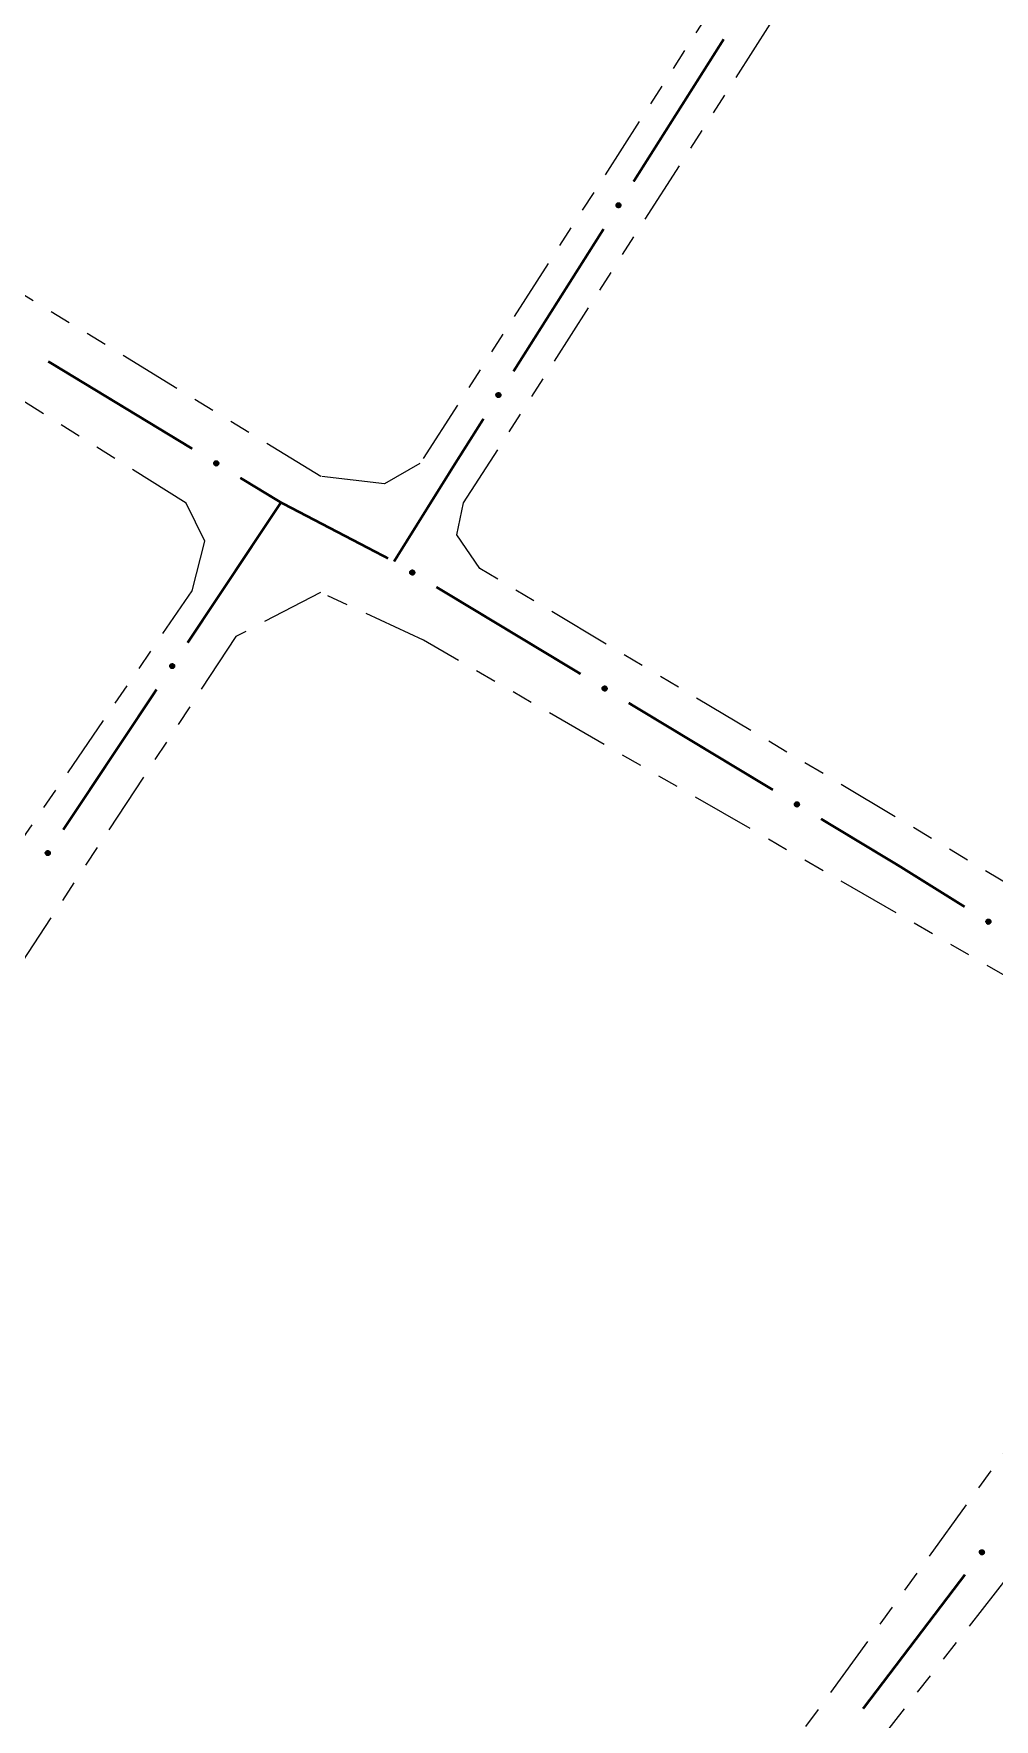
# Model space of a CAD drawing. Extents: x 210853 to 212686, y 4878863 to 4882037.
# Drawn here: x 211319.2 to 211387.7, y 4879077.3 to 4879197.4 of the extents above; entities that cross this region are included whole.
import ezdxf

# ---------------------------------------------------------------- set-up
doc = ezdxf.new("R2010")
doc.units = 0
doc.header["$LTSCALE"] = 1.5
doc.header["$MEASUREMENT"] = 0
doc.linetypes.add('TRACO_25', pattern=[8, 3, -1, 1, -1, 1, -1])
doc.layers.add('SV-EIXO-RUA-N-PAV', color=6, linetype='CONTINUOUS')
doc.layers.add('SV-RUA-NAO-PAV', color=7, linetype='CONTINUOUS')

msp = doc.modelspace()

# ---------------------------------------------------------------- linework, layer by layer
at = {"layer": 'SV-EIXO-RUA-N-PAV', "const_width": 0.18}
for points in [[(211361.957951, 4879186.848632), (211368.375865, 4879196.988177)], [(211353.400732, 4879173.329238), (211359.818646, 4879183.468783)], [(211320.247357, 4879174.03707), (211330.509413, 4879167.816926)], [(211349.221571, 4879166.726657), (211351.261427, 4879169.94939)], [(211344.888742, 4879159.781422), (211349.12315, 4879166.568896)], [(211349.12315, 4879166.568896), (211349.221571, 4879166.726657)], [(211333.930099, 4879165.743545), (211336.495613, 4879164.188508)], [(211336.82814, 4879163.986954), (211330.181308, 4879153.995977)], [(211336.495613, 4879164.188508), (211336.82814, 4879163.986954)], [(211336.82814, 4879163.986954), (211344.462662, 4879160.003725)], [(211347.903136, 4879157.964913), (211358.181189, 4879151.771237)], [(211327.965697, 4879150.665651), (211321.318864, 4879140.674675)], [(211361.607206, 4879149.706678), (211371.885259, 4879143.513001)], [(211375.311277, 4879141.448442), (211380.450303, 4879138.351604)], [(211380.450303, 4879138.351604), (211380.879473, 4879138.092981)], [(211380.879473, 4879138.092981), (211385.545715, 4879135.183617)], [(211378.309114, 4879078.052027), (211385.570114, 4879087.605973)]]:
    msp.add_lwpolyline(points, dxfattribs=at)
at = {"layer": 'SV-EIXO-RUA-N-PAV'}
for points in [[(211360.706892, 4879185.168368), (211360.765845, 4879185.284468)], [(211360.706967, 4879185.186945), (211360.755918, 4879185.280642)], [(211360.70704, 4879185.143738), (211360.783574, 4879185.30431)], [(211360.713283, 4879185.122336), (211360.798232, 4879185.307571)], [(211360.718441, 4879185.096177), (211360.820088, 4879185.32378)], [(211360.729511, 4879185.076537), (211360.843608, 4879185.325682)], [(211360.736644, 4879185.057399), (211360.867718, 4879185.335551)], [(211360.751768, 4879185.047915), (211360.887028, 4879185.330497)], [(211360.761593, 4879185.030589), (211360.911985, 4879185.332717)], [(211360.776943, 4879185.023906), (211360.925762, 4879185.325358)], [(211360.790093, 4879185.00965), (211360.947874, 4879185.324498)], [(211360.807343, 4879185.003049), (211360.965037, 4879185.313418)], [(211360.821085, 4879184.992519), (211360.979665, 4879185.308104)], [(211360.840969, 4879184.989839), (211360.991978, 4879185.29475)], [(211360.855841, 4879184.982118), (211361.006672, 4879185.287033)], [(211360.878974, 4879184.983548), (211361.016847, 4879185.267705)], [(211360.898093, 4879184.982381), (211361.030308, 4879185.257492)], [(211360.922701, 4879184.991398), (211361.038797, 4879185.236048)], [(211360.945786, 4879184.99229), (211361.049677, 4879185.220296)], [(211360.965464, 4879185.007933), (211361.051259, 4879185.189402)], [(211360.983272, 4879185.011724), (211361.060354, 4879185.172116)], [(211360.998697, 4879185.02727), (211361.057227, 4879185.145253)], [(211361.010554, 4879185.034801), (211361.060135, 4879185.129756)], [(211352.149673, 4879171.648975), (211352.208626, 4879171.765075)], [(211352.149748, 4879171.667552), (211352.198699, 4879171.761248)], [(211352.149821, 4879171.624344), (211352.226355, 4879171.784917)], [(211352.156064, 4879171.602942), (211352.241013, 4879171.788177)], [(211352.161222, 4879171.576783), (211352.262869, 4879171.804387)], [(211352.172292, 4879171.557143), (211352.286389, 4879171.806288)], [(211352.179425, 4879171.538006), (211352.310499, 4879171.816158)], [(211352.194548, 4879171.528522), (211352.329809, 4879171.811103)], [(211352.204374, 4879171.511196), (211352.354766, 4879171.813323)], [(211352.219724, 4879171.504512), (211352.368543, 4879171.805964)], [(211352.232874, 4879171.490257), (211352.390655, 4879171.805105)], [(211352.250124, 4879171.483655), (211352.407818, 4879171.794024)], [(211352.263866, 4879171.473125), (211352.422446, 4879171.788711)], [(211352.28375, 4879171.470446), (211352.434759, 4879171.775357)], [(211352.298622, 4879171.462724), (211352.449453, 4879171.767639)], [(211352.321755, 4879171.464154), (211352.459628, 4879171.748311)], [(211352.340874, 4879171.462988), (211352.473088, 4879171.738099)], [(211352.365482, 4879171.472005), (211352.481577, 4879171.716654)], [(211352.388567, 4879171.472896), (211352.492458, 4879171.700902)], [(211352.408245, 4879171.488539), (211352.49404, 4879171.670009)], [(211352.426053, 4879171.492331), (211352.503135, 4879171.652722)], [(211352.441478, 4879171.507876), (211352.500008, 4879171.625859)], [(211352.453335, 4879171.515408), (211352.502916, 4879171.610362)], [(211332.042571, 4879166.809263), (211332.350352, 4879166.664372)], [(211332.043653, 4879166.767025), (211332.321275, 4879166.640168)], [(211332.044449, 4879166.786162), (211332.331225, 4879166.653824)], [(211332.050002, 4879166.824282), (211332.357783, 4879166.679213)], [(211332.052296, 4879166.844214), (211332.370896, 4879166.691783)], [(211332.053145, 4879166.742596), (211332.3, 4879166.631265)], [(211332.054484, 4879166.719532), (211332.284462, 4879166.620081)], [(211332.062558, 4879166.858158), (211332.375925, 4879166.706511)], [(211332.068823, 4879166.875533), (211332.386671, 4879166.723885)], [(211332.070506, 4879166.700161), (211332.253605, 4879166.617901)], [(211332.074642, 4879166.68243), (211332.236497, 4879166.608472)], [(211332.082821, 4879166.888957), (211332.387102, 4879166.746009)], [(211332.089206, 4879166.904433), (211332.394192, 4879166.759926)], [(211332.090484, 4879166.667309), (211332.209579, 4879166.611078)], [(211332.098243, 4879166.655601), (211332.194141, 4879166.60787)], [(211332.106338, 4879166.914593), (211332.391488, 4879166.784836)], [(211332.115527, 4879166.929898), (211332.396168, 4879166.80424)], [(211332.134523, 4879166.9374), (211332.385833, 4879166.828155)], [(211332.153944, 4879166.948849), (211332.383476, 4879166.851633)], [(211332.179999, 4879166.954513), (211332.366846, 4879166.873171)], [(211332.201276, 4879166.96117), (211332.363302, 4879166.887763)], [(211332.225899, 4879166.961795), (211332.34312, 4879166.905104)], [(211332.244474, 4879166.96208), (211332.339102, 4879166.914955)], [(211346.052912, 4879159.105561), (211346.35756, 4879158.963398)], [(211346.059257, 4879159.121054), (211346.364615, 4879158.977333)], [(211346.076363, 4879159.131257), (211346.361847, 4879159.002236)], [(211346.085513, 4879159.146586), (211346.366476, 4879159.021652)], [(211346.104489, 4879159.154137), (211346.35608, 4879159.04554)], [(211346.123881, 4879159.165636), (211346.353662, 4879159.069012)], [(211346.14992, 4879159.171367), (211346.336977, 4879159.090507)], [(211346.17118, 4879159.178079), (211346.333395, 4879159.10509)], [(211346.195801, 4879159.178767), (211346.313168, 4879159.122379)], [(211346.214376, 4879159.1791), (211346.309125, 4879159.132219)], [(211346.012867, 4879159.025764), (211346.321021, 4879158.881666)], [(211346.014059, 4879158.983528), (211346.292007, 4879158.857387)], [(211346.014805, 4879159.002668), (211346.301922, 4879158.871069)], [(211346.02026, 4879159.040802), (211346.328414, 4879158.896526)], [(211346.022502, 4879159.06074), (211346.341494, 4879158.90913)], [(211346.023614, 4879158.959124), (211346.270754, 4879158.84843)], [(211346.025012, 4879158.936064), (211346.255245, 4879158.837206)], [(211346.032728, 4879159.07471), (211346.346486, 4879158.923871)], [(211346.038949, 4879159.092101), (211346.357186, 4879158.941273)], [(211346.041084, 4879158.916734), (211346.224394, 4879158.834946)], [(211346.045265, 4879158.899014), (211346.207311, 4879158.825473)], [(211346.061146, 4879158.883934), (211346.180386, 4879158.82801)], [(211346.068936, 4879158.872245), (211346.164956, 4879158.824762)], [(211328.981896, 4879152.479919), (211328.901186, 4879152.321322)], [(211328.954096, 4879152.457468), (211328.902369, 4879152.363666)], [(211328.966121, 4879152.464728), (211328.904924, 4879152.348107)], [(211328.999785, 4879152.483305), (211328.909886, 4879152.303833)], [(211329.019814, 4879152.498496), (211328.910765, 4879152.272911)], [(211329.042914, 4879152.498862), (211328.921284, 4879152.256916)], [(211329.06772, 4879152.507317), (211328.929284, 4879152.235284)], [(211329.086807, 4879152.505717), (211328.942509, 4879152.224768)], [(211329.109967, 4879152.50662), (211328.952241, 4879152.205214)], [(211329.124659, 4879152.498562), (211328.966756, 4879152.197164)], [(211329.144477, 4879152.495432), (211328.978763, 4879152.183534)], [(211329.157976, 4879152.484592), (211328.993266, 4879152.177889)], [(211329.175072, 4879152.4776), (211329.010172, 4879152.166421)], [(211329.187895, 4879152.463049), (211329.032259, 4879152.165059)], [(211329.203089, 4879152.456018), (211329.045865, 4879152.157389)], [(211329.212517, 4879152.438473), (211329.070866, 4879152.159041)], [(211329.227422, 4879152.428647), (211329.090056, 4879152.153548)], [(211329.234117, 4879152.409353), (211329.114384, 4879152.162867)], [(211329.244738, 4879152.389466), (211329.137941, 4879152.164233)], [(211329.249299, 4879152.363196), (211329.160161, 4879152.179941)], [(211329.255054, 4879152.341658), (211329.174889, 4879152.182868)], [(211329.254642, 4879152.317031), (211329.193064, 4879152.202301)], [(211329.254144, 4879152.29846), (211329.203076, 4879152.205901)], [(211359.716938, 4879150.767528), (211360.025092, 4879150.62343)], [(211359.718129, 4879150.725293), (211359.996077, 4879150.599152)], [(211359.718875, 4879150.744432), (211360.005992, 4879150.612834)], [(211359.724331, 4879150.782566), (211360.032485, 4879150.638291)], [(211359.726573, 4879150.802504), (211360.045565, 4879150.650894)], [(211359.727684, 4879150.700889), (211359.974825, 4879150.590194)], [(211359.736799, 4879150.816474), (211360.050556, 4879150.665636)], [(211359.74302, 4879150.833866), (211360.061257, 4879150.683038)], [(211359.756983, 4879150.847326), (211360.061631, 4879150.705163)], [(211359.763327, 4879150.862819), (211360.068685, 4879150.719098)], [(211359.780434, 4879150.873022), (211360.065917, 4879150.744001)], [(211359.789583, 4879150.888351), (211360.070547, 4879150.763417)], [(211359.808559, 4879150.895902), (211360.06015, 4879150.787304)], [(211359.827951, 4879150.907401), (211360.057732, 4879150.810777)], [(211359.853991, 4879150.913131), (211360.041047, 4879150.832272)], [(211359.875251, 4879150.919843), (211360.037465, 4879150.846854)], [(211359.899872, 4879150.920532), (211360.017239, 4879150.864143)], [(211359.918446, 4879150.920865), (211360.013195, 4879150.873984)], [(211359.729083, 4879150.677828), (211359.959316, 4879150.57897)], [(211359.745154, 4879150.658499), (211359.928464, 4879150.57671)], [(211359.749336, 4879150.640778), (211359.911381, 4879150.567237)], [(211359.765216, 4879150.625698), (211359.884456, 4879150.569774)], [(211359.773006, 4879150.61401), (211359.869027, 4879150.566526)], [(211373.421008, 4879142.509293), (211373.729162, 4879142.365195)], [(211373.4222, 4879142.467057), (211373.700148, 4879142.340917)], [(211373.422946, 4879142.486197), (211373.710063, 4879142.354598)], [(211373.428401, 4879142.524331), (211373.736555, 4879142.380055)], [(211373.430643, 4879142.544269), (211373.749635, 4879142.392659)], [(211373.431755, 4879142.442654), (211373.678895, 4879142.331959)], [(211373.433153, 4879142.419593), (211373.663386, 4879142.320735)], [(211373.440869, 4879142.558239), (211373.754627, 4879142.4074)], [(211373.44709, 4879142.57563), (211373.765327, 4879142.424802)], [(211373.449225, 4879142.400264), (211373.632535, 4879142.318475)], [(211373.453407, 4879142.382543), (211373.615452, 4879142.309002)], [(211373.461053, 4879142.58909), (211373.765701, 4879142.446927)], [(211373.467398, 4879142.604583), (211373.772756, 4879142.460863)], [(211373.469287, 4879142.367463), (211373.588527, 4879142.311539)], [(211373.477077, 4879142.355775), (211373.573097, 4879142.308291)], [(211373.484504, 4879142.614787), (211373.769988, 4879142.485765)], [(211373.493654, 4879142.630115), (211373.774617, 4879142.505181)], [(211373.51263, 4879142.637666), (211373.764221, 4879142.529069)], [(211373.532022, 4879142.649166), (211373.761803, 4879142.552541)], [(211373.558062, 4879142.654896), (211373.745118, 4879142.574036)], [(211373.579321, 4879142.661608), (211373.741536, 4879142.588619)], [(211373.603943, 4879142.662297), (211373.721309, 4879142.605908)], [(211373.622517, 4879142.66263), (211373.717266, 4879142.615749)], [(211320.119452, 4879139.158616), (211320.038743, 4879139.00002)], [(211320.091653, 4879139.136166), (211320.039925, 4879139.042364)], [(211320.103678, 4879139.143426), (211320.04248, 4879139.026804)], [(211320.137342, 4879139.162002), (211320.047443, 4879138.98253)], [(211320.15737, 4879139.177194), (211320.048322, 4879138.951609)], [(211320.180471, 4879139.17756), (211320.058841, 4879138.935614)], [(211320.205277, 4879139.186015), (211320.06684, 4879138.913982)], [(211320.224364, 4879139.184414), (211320.080065, 4879138.903466)], [(211320.247524, 4879139.185318), (211320.089798, 4879138.883911)], [(211320.262216, 4879139.17726), (211320.104313, 4879138.875862)], [(211320.282034, 4879139.174129), (211320.116319, 4879138.862231)], [(211320.295533, 4879139.163289), (211320.130823, 4879138.856586)], [(211320.312629, 4879139.156297), (211320.147729, 4879138.845118)], [(211320.325451, 4879139.141746), (211320.169815, 4879138.843756)], [(211320.340645, 4879139.134716), (211320.183421, 4879138.836086)], [(211320.350074, 4879139.11717), (211320.208423, 4879138.837738)], [(211320.364979, 4879139.107345), (211320.227613, 4879138.832246)], [(211320.371674, 4879139.08805), (211320.251941, 4879138.841564)], [(211320.382295, 4879139.068164), (211320.275498, 4879138.842931)], [(211320.386856, 4879139.041894), (211320.297717, 4879138.858638)], [(211320.392611, 4879139.020356), (211320.312445, 4879138.861565)], [(211320.392199, 4879138.995728), (211320.330621, 4879138.880999)], [(211320.391701, 4879138.977157), (211320.340633, 4879138.884598)], [(211387.066055, 4879134.156718), (211387.371987, 4879134.007961)], [(211387.066606, 4879134.11447), (211387.342608, 4879133.984125)], [(211387.067642, 4879134.133596), (211387.352729, 4879133.997655)], [(211387.073676, 4879134.171642), (211387.379605, 4879134.022707)], [(211387.075789, 4879134.089924), (211387.321222, 4879133.975491)], [(211387.07622, 4879134.191544), (211387.392875, 4879134.035111)], [(211387.076838, 4879134.066844), (211387.305544, 4879133.964504)], [(211387.086657, 4879134.205357), (211387.398089, 4879134.049774)], [(211387.092614, 4879134.047273), (211387.274662, 4879133.962712)], [(211387.093141, 4879134.222652), (211387.409053, 4879134.067012)], [(211387.096526, 4879134.029491), (211387.257437, 4879133.9535)], [(211387.107307, 4879134.235899), (211387.409762, 4879134.089129)], [(211387.112176, 4879134.014172), (211387.230554, 4879133.956445)], [(211387.113886, 4879134.251294), (211387.417027, 4879134.102956)], [(211387.119788, 4879134.002367), (211387.215077, 4879133.953431)], [(211387.131145, 4879134.261236), (211387.414638, 4879134.127897)], [(211387.140526, 4879134.276424), (211387.419561, 4879134.147241)], [(211387.159615, 4879134.283686), (211387.409528, 4879134.171284)], [(211387.179179, 4879134.29489), (211387.407467, 4879134.19479)], [(211387.205303, 4879134.300225), (211387.39111, 4879134.216536)], [(211387.226662, 4879134.306613), (211387.38775, 4879134.231171)], [(211387.251291, 4879134.306928), (211387.367788, 4879134.248765)], [(211387.269868, 4879134.306979), (211387.363894, 4879134.258666)], [(211386.598405, 4879089.198874), (211386.688383, 4879089.352318)], [(211386.600363, 4879089.223427), (211386.669023, 4879089.334064)], [(211386.602026, 4879089.24193), (211386.658805, 4879089.3311)], [(211386.602797, 4879089.177017), (211386.703265, 4879089.354314)], [(211386.605699, 4879089.150512), (211386.726427, 4879089.368596)], [(211386.615051, 4879089.129998), (211386.750023, 4879089.36848)], [(211386.620522, 4879089.110321), (211386.774889, 4879089.376253)], [(211386.63478, 4879089.099579), (211386.793696, 4879089.369567)], [(211386.643089, 4879089.081477), (211386.818752, 4879089.369646)], [(211386.657811, 4879089.073506), (211386.831849, 4879089.361136)], [(211386.669695, 4879089.058179), (211386.853807, 4879089.35839)], [(211386.686318, 4879089.050127), (211386.86996, 4879089.345884)], [(211386.69911, 4879089.038461), (211386.88408, 4879089.339339)], [(211386.718692, 4879089.034092), (211386.895207, 4879089.324982)], [(211386.732849, 4879089.025128), (211386.909188, 4879089.316037)], [(211386.75602, 4879089.024576), (211386.917673, 4879089.29591)], [(211386.774969, 4879089.02178), (211386.930212, 4879089.284584)], [(211386.800257, 4879089.02866), (211386.936837, 4879089.262493)], [(211386.823335, 4879089.027576), (211386.946332, 4879089.245869)], [(211386.844278, 4879089.04148), (211386.945268, 4879089.214953)], [(211386.862345, 4879089.043735), (211386.952852, 4879089.196952)], [(211386.879042, 4879089.057906), (211386.94744, 4879089.170455)], [(211386.891499, 4879089.064396), (211386.949014, 4879089.154766)]]:
    msp.add_lwpolyline(points, dxfattribs=at)
for points in [[(211360.718441, 4879185.096177), (211360.70704, 4879185.143738), (211360.706967, 4879185.186945), (211360.717279, 4879185.223), (211360.734699, 4879185.252485), (211360.755918, 4879185.280642), (211360.783574, 4879185.30431), (211360.820088, 4879185.32378), (211360.867718, 4879185.335551), (211360.911985, 4879185.332717), (211360.947874, 4879185.324498), (211360.979665, 4879185.308104), (211361.006672, 4879185.287033), (211361.030308, 4879185.257492), (211361.049677, 4879185.220296), (211361.060354, 4879185.172116), (211361.060135, 4879185.129756), (211361.049245, 4879185.095143), (211361.032561, 4879185.063288), (211361.010554, 4879185.034801), (211360.983272, 4879185.011724), (211360.945786, 4879184.99229), (211360.898093, 4879184.982381), (211360.855841, 4879184.982118), (211360.821085, 4879184.992519), (211360.790093, 4879185.00965), (211360.761593, 4879185.030589), (211360.736644, 4879185.057399), (211360.718441, 4879185.096177)], [(211352.161222, 4879171.576783), (211352.149821, 4879171.624344), (211352.149748, 4879171.667552), (211352.16006, 4879171.703607), (211352.17748, 4879171.733091), (211352.198699, 4879171.761248), (211352.226355, 4879171.784917), (211352.262869, 4879171.804387), (211352.310499, 4879171.816158), (211352.354766, 4879171.813323), (211352.390655, 4879171.805105), (211352.422446, 4879171.788711), (211352.449453, 4879171.767639), (211352.473088, 4879171.738099), (211352.492458, 4879171.700902), (211352.503135, 4879171.652722), (211352.502916, 4879171.610362), (211352.492026, 4879171.57575), (211352.475342, 4879171.543894), (211352.453335, 4879171.515408), (211352.426053, 4879171.492331), (211352.388567, 4879171.472896), (211352.340874, 4879171.462988), (211352.298622, 4879171.462724), (211352.263866, 4879171.473125), (211352.232874, 4879171.490257), (211352.204374, 4879171.511196), (211352.179425, 4879171.538006), (211352.161222, 4879171.576783)], [(211332.153944, 4879166.948849), (211332.201276, 4879166.96117), (211332.244474, 4879166.96208), (211332.280722, 4879166.952469), (211332.310539, 4879166.935624), (211332.339102, 4879166.914955), (211332.363302, 4879166.887763), (211332.383476, 4879166.851633), (211332.396168, 4879166.80424), (211332.394192, 4879166.759926), (211332.386671, 4879166.723885), (211332.370896, 4879166.691783), (211332.350352, 4879166.664372), (211332.321275, 4879166.640168), (211332.284462, 4879166.620081), (211332.236497, 4879166.608472), (211332.194141, 4879166.60787), (211332.159324, 4879166.618087), (211332.127151, 4879166.63415), (211332.098243, 4879166.655601), (211332.074642, 4879166.68243), (211332.054484, 4879166.719532), (211332.043653, 4879166.767025), (211332.042571, 4879166.809263), (211332.052296, 4879166.844214), (211332.068823, 4879166.875533), (211332.089206, 4879166.904433), (211332.115527, 4879166.929898), (211332.153944, 4879166.948849)], [(211346.123881, 4879159.165636), (211346.17118, 4879159.178079), (211346.214376, 4879159.1791), (211346.250648, 4879159.169583), (211346.280509, 4879159.152815), (211346.309125, 4879159.132219), (211346.333395, 4879159.10509), (211346.353662, 4879159.069012), (211346.366476, 4879159.021652), (211346.364615, 4879158.977333), (211346.357186, 4879158.941273), (211346.341494, 4879158.90913), (211346.321021, 4879158.881666), (211346.292007, 4879158.857387), (211346.255245, 4879158.837206), (211346.207311, 4879158.825473), (211346.164956, 4879158.824762), (211346.130113, 4879158.834889), (211346.097899, 4879158.850869), (211346.068936, 4879158.872245), (211346.045265, 4879158.899014), (211346.025012, 4879158.936064), (211346.014059, 4879158.983528), (211346.012867, 4879159.025764), (211346.022502, 4879159.06074), (211346.038949, 4879159.092101), (211346.059257, 4879159.121054), (211346.085513, 4879159.146586), (211346.123881, 4879159.165636)], [(211329.244738, 4879152.389466), (211329.255054, 4879152.341658), (211329.254144, 4879152.29846), (211329.243015, 4879152.262649), (211329.224929, 4879152.233568), (211329.203076, 4879152.205901), (211329.174889, 4879152.182868), (211329.137941, 4879152.164233), (211329.090056, 4879152.153548), (211329.045865, 4879152.157389), (211329.010172, 4879152.166421), (211328.978763, 4879152.183534), (211328.952241, 4879152.205214), (211328.929284, 4879152.235284), (211328.910765, 4879152.272911), (211328.901186, 4879152.321322), (211328.902369, 4879152.363666), (211328.914043, 4879152.398022), (211328.931447, 4879152.42949), (211328.954096, 4879152.457468), (211328.981896, 4879152.479919), (211329.019814, 4879152.498496), (211329.06772, 4879152.507317), (211329.109967, 4879152.50662), (211329.144477, 4879152.495432), (211329.175072, 4879152.4776), (211329.203089, 4879152.456018), (211329.227422, 4879152.428647), (211329.244738, 4879152.389466)], [(211359.827951, 4879150.907401), (211359.875251, 4879150.919843), (211359.918446, 4879150.920865), (211359.954719, 4879150.911347), (211359.984579, 4879150.894579), (211360.013195, 4879150.873984), (211360.037465, 4879150.846854), (211360.057732, 4879150.810777), (211360.070547, 4879150.763417), (211360.068685, 4879150.719098), (211360.061257, 4879150.683038), (211360.045565, 4879150.650894), (211360.025092, 4879150.62343), (211359.996077, 4879150.599152), (211359.959316, 4879150.57897), (211359.911381, 4879150.567237), (211359.869027, 4879150.566526), (211359.834184, 4879150.576653), (211359.801969, 4879150.592634), (211359.773006, 4879150.61401), (211359.749336, 4879150.640778), (211359.729083, 4879150.677828), (211359.718129, 4879150.725293), (211359.716938, 4879150.767528), (211359.726573, 4879150.802504), (211359.74302, 4879150.833866), (211359.763327, 4879150.862819), (211359.789583, 4879150.888351), (211359.827951, 4879150.907401)], [(211373.532022, 4879142.649166), (211373.579321, 4879142.661608), (211373.622517, 4879142.66263), (211373.65879, 4879142.653112), (211373.68865, 4879142.636344), (211373.717266, 4879142.615749), (211373.741536, 4879142.588619), (211373.761803, 4879142.552541), (211373.774617, 4879142.505181), (211373.772756, 4879142.460863), (211373.765327, 4879142.424802), (211373.749635, 4879142.392659), (211373.729162, 4879142.365195), (211373.700148, 4879142.340917), (211373.663386, 4879142.320735), (211373.615452, 4879142.309002), (211373.573097, 4879142.308291), (211373.538254, 4879142.318418), (211373.50604, 4879142.334398), (211373.477077, 4879142.355775), (211373.453407, 4879142.382543), (211373.433153, 4879142.419593), (211373.4222, 4879142.467057), (211373.421008, 4879142.509293), (211373.430643, 4879142.544269), (211373.44709, 4879142.57563), (211373.467398, 4879142.604583), (211373.493654, 4879142.630115), (211373.532022, 4879142.649166)], [(211320.382295, 4879139.068164), (211320.392611, 4879139.020356), (211320.391701, 4879138.977157), (211320.380572, 4879138.941346), (211320.362486, 4879138.912266), (211320.340633, 4879138.884598), (211320.312445, 4879138.861565), (211320.275498, 4879138.842931), (211320.227613, 4879138.832246), (211320.183421, 4879138.836086), (211320.147729, 4879138.845118), (211320.116319, 4879138.862231), (211320.089798, 4879138.883911), (211320.06684, 4879138.913982), (211320.048322, 4879138.951609), (211320.038743, 4879139.00002), (211320.039925, 4879139.042364), (211320.051599, 4879139.076719), (211320.069003, 4879139.108187), (211320.091653, 4879139.136166), (211320.119452, 4879139.158616), (211320.15737, 4879139.177194), (211320.205277, 4879139.186015), (211320.247524, 4879139.185318), (211320.282034, 4879139.174129), (211320.312629, 4879139.156297), (211320.340645, 4879139.134716), (211320.364979, 4879139.107345), (211320.382295, 4879139.068164)], [(211387.179179, 4879134.29489), (211387.226662, 4879134.306613), (211387.269868, 4879134.306979), (211387.305992, 4879134.296912), (211387.335594, 4879134.279693), (211387.363894, 4879134.258666), (211387.38775, 4879134.231171), (211387.407467, 4879134.19479), (211387.419561, 4879134.147241), (211387.417027, 4879134.102956), (211387.409053, 4879134.067012), (211387.392875, 4879134.035111), (211387.371987, 4879134.007961), (211387.342608, 4879133.984125), (211387.305544, 4879133.964504), (211387.257437, 4879133.9535), (211387.215077, 4879133.953431), (211387.180391, 4879133.964086), (211387.148423, 4879133.980553), (211387.119788, 4879134.002367), (211387.096526, 4879134.029491), (211387.076838, 4879134.066844), (211387.066606, 4879134.11447), (211387.066055, 4879134.156718), (211387.07622, 4879134.191544), (211387.093141, 4879134.222652), (211387.113886, 4879134.251294), (211387.140526, 4879134.276424), (211387.179179, 4879134.29489)], [(211386.605699, 4879089.150512), (211386.598405, 4879089.198874), (211386.602026, 4879089.24193), (211386.615381, 4879089.276971), (211386.635257, 4879089.304859), (211386.658805, 4879089.3311), (211386.688383, 4879089.352318), (211386.726427, 4879089.368596), (211386.774889, 4879089.376253), (211386.818752, 4879089.369646), (211386.853807, 4879089.35839), (211386.88408, 4879089.339339), (211386.909188, 4879089.316037), (211386.930212, 4879089.284584), (211386.946332, 4879089.245869), (211386.952852, 4879089.196952), (211386.949014, 4879089.154766), (211386.935206, 4879089.121211), (211386.91586, 4879089.090898), (211386.891499, 4879089.064396), (211386.862345, 4879089.043735), (211386.823335, 4879089.027576), (211386.774969, 4879089.02178), (211386.732849, 4879089.025128), (211386.69911, 4879089.038461), (211386.669695, 4879089.058179), (211386.643089, 4879089.081477), (211386.620522, 4879089.110321), (211386.605699, 4879089.150512)]]:
    msp.add_lwpolyline(points, close=True, dxfattribs=at)
at = {"layer": 'SV-RUA-NAO-PAV', "linetype": 'TRACO_25'}
for points in [[(211478.517151, 4879241.922377, 14.008253), (211440.911564, 4879194.606148, 14.008253), (211421.760013, 4879169.423774, 13.409482), (211395.402002, 4879136.589165, 13.135468), (211393.115955, 4879134.83796, 13.145617), (211390.90805, 4879135.438136, 13.145617), (211351.009972, 4879159.274092, 12.638184), (211349.350968, 4879161.690507, 12.597589), (211349.849148, 4879163.959383, 12.597589), (211378.757495, 4879209.09773, 12.841157)], [(211375.300992, 4879211.332319, 12.628035), (211346.731907, 4879166.75393, 12.404764), (211344.21601, 4879165.312247, 12.425062), (211339.661841, 4879165.846888, 12.475805), (211286.516568, 4879198.325074, 11.014399)], [(211301.309035, 4879115.027419, 12.43521), (211330.508242, 4879157.702893, 12.414913), (211331.395257, 4879161.24126, 12.161197), (211330.065669, 4879163.937828, 12.151048), (211290.735853, 4879188.596823, 11.085439)], [(211342.34582, 4879059.233725, 13.480522), (211343.975754, 4879067.963528, 13.135468), (211348.12754, 4879073.184218, 13.11517), (211352.561328, 4879073.718659, 13.11517), (211360.882091, 4879069.950501, 13.34859), (211365.556793, 4879068.046997, 13.328293), (211368.961498, 4879069.489649, 13.297847), (211393.301828, 4879103.081501, 13.216658), (211396.25365, 4879111.398607, 13.236955), (211396.577949, 4879121.771337, 13.236955), (211395.428075, 4879124.558035, 13.287698), (211391.051806, 4879128.760176, 13.277549), (211346.978941, 4879154.178044, 12.506251), (211339.646213, 4879157.582525, 12.404764), (211333.622902, 4879154.439927, 12.404764), (211306.02401, 4879112.479432, 12.374318)], [(211535.72944, 4879145.495623, 15.733524), (211531.247753, 4879143.505864, 15.733524), (211472.937735, 4879117.617647, 14.018401), (211461.794915, 4879113.188753, 14.008253), (211449.36369, 4879109.018263, 14.008253), (211439.747242, 4879107.9341, 14.008253), (211437.460322, 4879107.676271, 13.80528), (211424.736826, 4879108.751608, 13.561711), (211413.032293, 4879109.178532, 13.490671), (211403.936653, 4879104.901758, 13.450076), (211396.051267, 4879096.92902, 13.186212), (211375.711693, 4879070.985909, 13.19636)]]:
    msp.add_polyline3d(points, dxfattribs=at)

doc.saveas('drawing.dxf')
